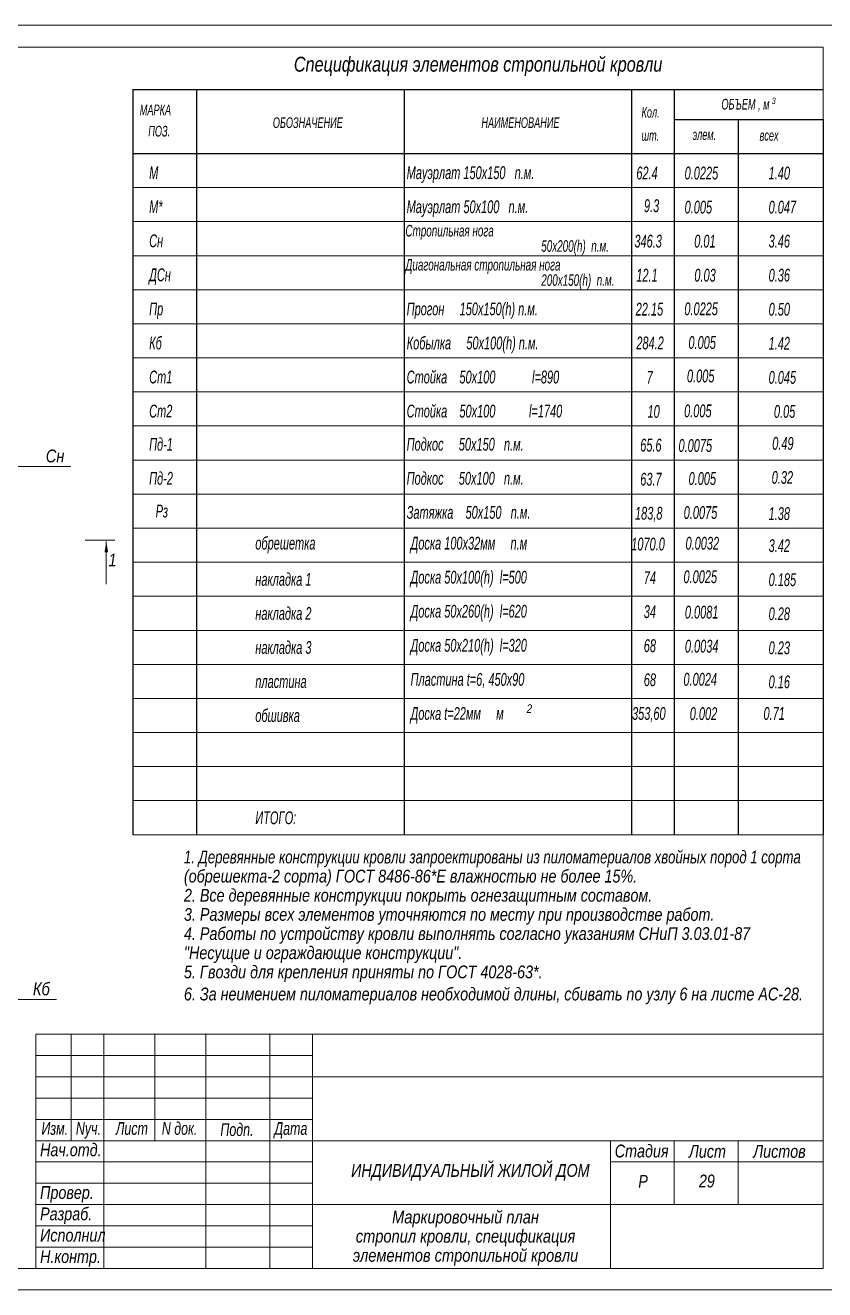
# Model space of a CAD drawing. Header units: millimetres. Extents: x 1582001 to 3303937, y 226471 to 491235.
# Drawn here: x 1814755 to 1833536, y 291255 to 320955 of the extents above; entities that cross this region are included whole.
import ezdxf

# ---------------------------------------------------------------- set-up
doc = ezdxf.new("R2010")
doc.units = ezdxf.units.MM
doc.layers.add('Spezifikazia', color=250, linetype='Continuous')
doc.layers.add('Размеры', color=7, linetype='Continuous', lineweight=18)
doc.styles.get("Standard").update_dxf_attribs({"font": 'ARIALNI.TTF', "height": 300})
doc.styles.add('STYLE1', font='ARIALNI.TTF', dxfattribs={"height": 300})

msp = doc.modelspace()

# ---------------------------------------------------------------- linework, layer by layer
at = {"layer": 'Spezifikazia', "ltscale": 500}
for p, q in [((1817278.5, 319443.1), (1817278.5, 301943.1)), ((1817278.5, 319443.1), (1833500.4, 319443.1)), ((1818778.5, 319443.1), (1818778.5, 301943.1)), ((1823654.4, 319443.1), (1823654.4, 301943.1)), ((1829000.4, 319443.1), (1829000.4, 301943.1)), ((1830000.4, 319443.1), (1830000.4, 301943.1)), ((1830000.4, 318743.1), (1833500.4, 318743.1)), ((1831500.4, 318743.1), (1831500.4, 301943.1)), ((1833500.4, 318743.1), (1833500.4, 301943.1)), ((1817278.5, 317943.1), (1833500.4, 317943.1))]:
    msp.add_line(p, q, dxfattribs=at)
at = {"layer": 'Spezifikazia', "lineweight": 18, "ltscale": 500}
for p, q in [((1817278.5, 317143.1), (1833500.4, 317143.1)), ((1817278.5, 316343.1), (1833500.4, 316343.1)), ((1817278.5, 315543.1), (1833500.4, 315543.1)), ((1817278.5, 314743.1), (1833500.4, 314743.1)), ((1817278.5, 313943.1), (1833500.4, 313943.1)), ((1817278.5, 313143.1), (1833500.4, 313143.1)), ((1817278.5, 312343.1), (1833500.4, 312343.1)), ((1817278.5, 311543.1), (1833500.4, 311543.1)), ((1817278.5, 310743.1), (1833500.4, 310743.1)), ((1817278.5, 309943.1), (1833500.4, 309943.1)), ((1817278.5, 309143.1), (1833500.4, 309143.1)), ((1817278.5, 308343.1), (1833500.4, 308343.1)), ((1817278.5, 307543.1), (1833500.4, 307543.1)), ((1817278.5, 306743.1), (1833500.4, 306743.1)), ((1817278.5, 305943.1), (1833500.4, 305943.1)), ((1817278.5, 305143.1), (1833500.4, 305143.1)), ((1817278.5, 304343.1), (1833500.4, 304343.1)), ((1817278.5, 303543.1), (1833500.4, 303543.1)), ((1817278.5, 302743.1), (1833500.4, 302743.1)), ((1817278.5, 301943.1), (1833500.4, 301943.1)), ((1815000.4, 297255.1), (1815000.4, 291755.1)), ((1815000.4, 297255.1), (1833500.4, 297255.1)), ((1815832.3, 297255.1), (1815832.3, 294755.1)), ((1816600.4, 297255.1), (1816600.4, 291755.1)), ((1817800.4, 297255.1), (1817800.4, 294755.1)), ((1819000.4, 297255.1), (1819000.4, 291755.1)), ((1820500.4, 297255.1), (1820500.4, 291755.1)), ((1821500.4, 297255.1), (1821500.4, 291755.1)), ((1815000.4, 296755.1), (1821500.4, 296755.1)), ((1815000.4, 296255.1), (1833500.4, 296255.1)), ((1815000.4, 295755.1), (1821500.4, 295755.1)), ((1815000.4, 295255.1), (1821500.4, 295255.1)), ((1815000.4, 294755.1), (1833500.4, 294755.1)), ((1828500.4, 294755.1), (1828500.4, 291755.1)), ((1830000.4, 294755.1), (1830000.4, 293255.1)), ((1831500.4, 294755.1), (1831500.4, 293255.1)), ((1815000.4, 294255.1), (1821500.4, 294255.1)), ((1828500.4, 294255.1), (1833500.4, 294255.1)), ((1815000.4, 293755.1), (1821500.4, 293755.1)), ((1815000.4, 293255.1), (1821500.4, 293255.1)), ((1821500.4, 293255.1), (1833500.4, 293255.1)), ((1815000.4, 292755.1), (1821500.4, 292755.1)), ((1815000.4, 292255.1), (1821500.4, 292255.1))]:
    msp.add_line(p, q, dxfattribs=at)
for points in [[(1792000.5, 320955), (1834000.4, 320955), (1834000.4, 291255.1), (1792000.5, 291255.1)], [(1794000.5, 291755.1), (1794000.5, 320444.9), (1833500.4, 320444.9), (1833500.4, 291755.1)]]:
    msp.add_lwpolyline(points, close=True, dxfattribs=at)
at = {"layer": 'Размеры', "linetype": 'Continuous', "ltscale": 100}
for p, q in [((1815824.2, 310589), (1801667.1, 310589)), ((1815824.2, 310589), (1815087.1, 310589)), ((1816858.7, 308861.8), (1816158.7, 308861.8)), ((1816658.7, 308826.8), (1816658.7, 307826.8)), ((1815485.7, 298071.9), (1799160.6, 298071.9)), ((1815485.7, 298071.9), (1814784.6, 298071.9))]:
    msp.add_line(p, q, dxfattribs=at)
msp.add_solid([(1816658.7, 308826.8), (1816700.6, 308576.5), (1816616.8, 308576.5)], dxfattribs=at)

# ---------------------------------------------------------------- texts
at = {"layer": 'Spezifikazia', "ltscale": 500, "style": 'STYLE1', "width": 0.95}
msp.add_text('Спецификация элементов стропильной кровли', height=350, dxfattribs=at).set_placement((1821064.6, 319865.6))
at = {"layer": 'Spezifikazia', "style": 'STYLE1'}
for s, height, width, p in [('МАРКА', 250, 0.75, (1817445.1, 318843.1)), ('Кол.', 250, 0.75, (1829232, 318787)), ('ОБЪЕМ , м', 250, 0.75, (1831109.3, 318975.9)), ('3', 150, 0.75, (1832292.6, 319105.1)), ('ОБОЗНАЧЕНИЕ', 250, 0.75, (1820570.4, 318543.1)), ('НАИМЕНОВАНИЕ', 250, 0.75, (1825470.5, 318543.1)), ('ПОЗ.', 250, 0.75, (1817645.1, 318343.1)), ('шт.', 250, 0.75, (1829232, 318242.7)), ('элем.', 250, 0.75, (1830432.8, 318261.2)), ('всех', 250, 0.75, (1832005.5, 318243.8)), ('М', 300, 0.75, (1817666.1, 317343.1)), ('Мауэрлат 150х150   п.м.', 300, 0.75, (1823715.8, 317343.1)), ('М*', 300, 0.75, (1817666.1, 316543.1)), ('Мауэрлат 50х100   п.м.', 300, 0.75, (1823715.8, 316543.1)), ('Сн', 300, 0.75, (1817666.1, 315743.1)), ('Стропильная нога', 270, 0.75, (1823685.9, 315995.1)), ('50х200(h)  п.м.', 270, 0.75, (1826877.1, 315635.6)), ('Диагональная стропильная нога', 270, 0.75, (1823685.9, 315195.1)), ('ДСн', 300, 0.75, (1817666.1, 314943.1)), ('200х150(h)  п.м.', 270, 0.75, (1826877.1, 314835.6)), ('Пр', 300, 0.75, (1817666.1, 314143.1)), ('Прогон     150х150(h) п.м.', 300, 0.75, (1823715.8, 314143.1)), ('Кб', 300, 0.75, (1817666.1, 313343.1)), ('Кобылка     50х100(h) п.м.', 300, 0.75, (1823715.8, 313343.1)), ('Ст1', 300, 0.75, (1817666.1, 312543.1)), ('Стойка    50х100            l=890', 300, 0.75, (1823715.8, 312543.1)), ('Ст2', 300, 0.75, (1817666.1, 311743.1)), ('Стойка    50х100           l=1740', 300, 0.75, (1823715.8, 311743.1)), ('Пд-1', 300, 0.75, (1817666.1, 310963.9)), ('Подкос     50х150   п.м.   ', 300, 0.75, (1823715.8, 310963.9)), ('Пд-2', 300, 0.75, (1817666.1, 310163.9)), ('Подкос     50х100   п.м.   ', 300, 0.75, (1823715.8, 310163.9)), ('Рз', 300, 0.75, (1817817.7, 309394.2)), ('Затяжка    50х150   п.м.   ', 300, 0.75, (1823715.8, 309363.9)), ('обрешетка', 300, 0.75, (1820159.9, 308640.9)), ('Доска 100х32мм     п.м    ', 300, 0.75, (1823807.6, 308640.9)), ('накладка 1', 300, 0.75, (1820159.9, 307790.9)), ('Доска 50х100(h)  l=500', 300, 0.75, (1823807.6, 307840.9)), ('накладка 2', 300, 0.75, (1820159.9, 306990.9)), ('Доска 50х260(h)  l=620', 300, 0.75, (1823807.6, 307040.9)), ('накладка 3', 300, 0.75, (1820159.9, 306190.9)), ('Доска 50х210(h)  l=320', 300, 0.75, (1823807.6, 306240.9)), ('пластина', 300, 0.75, (1820159.9, 305390.9)), ('Пластина t=6, 450х90', 300, 0.75, (1823807.6, 305440.9)), ('обшивка', 300, 0.75, (1820159.9, 304590.9)), ('Доска t=22мм     м', 300, 0.75, (1823807.6, 304640.9)), ('ИТОГО:', 300, 0.75, (1820159.9, 302190.9)), ('1. Деревянные конструкции кровли запроектированы из пиломатериалов хвойных пород 1 сорта ', 300, 0.9, (1818482.4, 301270)), ('(обрешекта-2 сорта) ГОСТ 8486-86*Е влажностью не более 15%%%.', 300, 0.98, (1818482.4, 300820)), ('2. Все деревянные конструкции покрыть огнезащитным составом.', 300, 0.98, (1818482.4, 300370)), ('3. Размеры всех элементов уточняются по месту при производстве работ.', 300, 0.98, (1818482.4, 299920)), ('4. Работы по устройству кровли выполнять согласно указаниям СНиП 3.03.01-87 ', 300, 0.98, (1818482.4, 299470)), ('"Несущие и ограждающие конструкции".', 300, 0.98, (1818482.4, 299020)), ('5. Гвозди для крепления приняты по ГОСТ 4028-63*.', 300, 0.98, (1818482.4, 298570)), ('6. За неимением пиломатериалов необходимой длины, сбивать по узлу 6 на листе АС-28.', 300, 0.98, (1818482.4, 298050.8))]:
    msp.add_text(s, height=height, dxfattribs=dict(at, width=width)).set_placement(p)
at = {"layer": 'Spezifikazia', "color": 0, "style": 'STYLE1', "width": 0.75}
for s, p in [('62.4', (1829111, 317334.7)), ('0.0225', (1830245, 317334.7)), ('1.40', (1832218.7, 317334.7)), ('9.3', (1829289.7, 316567.6)), ('0.005', (1830245, 316534.7)), ('0.047', (1832218.7, 316534.7)), ('346.3', (1829065.1, 315734.7)), ('0.01', (1830470.8, 315734.7)), ('3.46', (1832218.7, 315734.7)), ('12.1', (1829111, 314934.7)), ('0.03', (1830474.3, 314934.7)), ('0.36', (1832218.7, 314934.7)), ('22.15', (1829095.2, 314137.6)), ('0.0225', (1830238.7, 314145.7)), ('0.50', (1832218.7, 314134.7)), ('284.2', (1829110.1, 313343.1)), ('0.005', (1830335, 313354.1)), ('1.42', (1832218.7, 313334.7)), ('7', (1829353, 312534.7)), ('0.005', (1830299.8, 312567.7)), ('0.045', (1832218.7, 312534.7)), ('10', (1829373.9, 311734.7)), ('0.005', (1830233.4, 311748.6)), ('0.05', (1832343.7, 311734.7)), ('0.49', (1832303.2, 310984.5)), ('65.6', (1829202, 310943.1)), ('0.0075', (1830101.4, 310934.7)), ('63.7', (1829202, 310143.1)), ('0.005', (1830338.1, 310159.6)), ('0.32', (1832290.8, 310184.5)), ('183,8', (1829079.1, 309343.1)), ('0.0075', (1830224, 309360.5)), ('1.38', (1832218.7, 309334.7)), ('1070.0', (1828991.8, 308620.2)), ('0.0032', (1830266.6, 308638.6)), ('3.42', (1832218.7, 308582.5)), ('74', (1829285.4, 307832.5)), ('0.0025', (1830218.5, 307852)), ('0.185', (1832218.7, 307782.5)), ('34', (1829285.4, 307032.5)), ('0.0081', (1830251.3, 307020.9)), ('0.28', (1832218.7, 306982.5)), ('68', (1829285.4, 306232.5)), ('0.0034', (1830251.3, 306220.9)), ('0.23', (1832218.7, 306182.5)), ('68', (1829285.4, 305432.5)), ('0.0024', (1830217.6, 305443)), ('0.16', (1832218.7, 305382.5)), ('353,60', (1829010.3, 304640.9)), ('0.002', (1830365.6, 304636.6)), ('0.71', (1832098.1, 304640.3))]:
    msp.add_text(s, height=300, dxfattribs=at).set_placement(p)
at = {"layer": 'Spezifikazia', "lineweight": 18, "ltscale": 500, "style": 'STYLE1'}
for s, width, p in [('Изм.', 0.85, (1815134.6, 294893.1)), ('Nуч.', 0.85, (1815944.1, 294893.1)), ('Лист', 0.85, (1816883.5, 294893.1)), ('N док.', 0.85, (1817962.8, 294893.1)), ('Подп.', 0.85, (1819338.9, 294866.2)), ('Дата', 0.85, (1820607.1, 294893.1)), ('Нач.отд.', 0.98, (1815102.7, 294391.5)), ('Стадия', 0.98, (1828604, 294363.2)), ('Лист', 0.98, (1830347.7, 294354.3)), ('Листов', 0.98, (1831858.7, 294354.3)), ('ИНДИВИДУАЛЬНЫЙ ЖИЛОЙ ДОМ', 0.98, (1822410.3, 293906.3)), ('Р', 0.98, (1829156.4, 293652.3)), ('29', 0.98, (1830579.7, 293658.4)), ('Провер.', 0.98, (1815102.7, 293388.1)), ('Разраб.', 0.98, (1815102.7, 292886.5)), ('Исполнил', 0.98, (1815102.7, 292384.8)), ('Н.контр.', 0.98, (1815102.7, 291883.2))]:
    msp.add_text(s, height=300, dxfattribs=dict(at, width=width)).set_placement(p)
at = {"layer": 'Spezifikazia', "lineweight": 18, "ltscale": 500, "insert": (1825098.1, 293112.5), "char_height": 300, "width": 12867.82, "attachment_point": 2, "line_spacing_factor": 0.9, "style": 'STYLE1'}
msp.add_mtext('Маркировочный план \\Pстропил кровли, спецификация \\Pэлементов стропильной кровли', dxfattribs=at)
at = {"layer": 'Размеры', "linetype": 'Continuous', "ltscale": 100}
for s, p in [('Сн', (1815237.1, 310689)), ('1', (1816708.7, 308246.8)), ('Кб', (1814934.6, 298171.9))]:
    msp.add_text(s, height=300, dxfattribs=at).set_placement(p)
at = {"layer": 'Размеры', "ltscale": 50, "insert": (1826534, 305004.4), "char_height": 200, "width": 589.669, "attachment_point": 1, "style": 'STYLE1'}
msp.add_mtext('2', dxfattribs=at)

doc.saveas('drawing.dxf')
